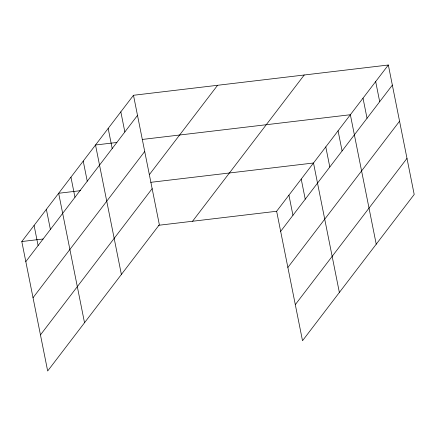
<?xml version="1.0" encoding="UTF-8"?>
<svg xmlns="http://www.w3.org/2000/svg" width="436" height="436" viewBox="0 0 436 436"><rect width="100%" height="100%" fill="white"/><g stroke="black" fill="none" stroke-linecap="round" stroke-linejoin="round"><path stroke-width="0.65" d="M133.487 95.277L159.358 224.736L47.671 370.992L21.8 241.533L133.487 95.277L388.329 65.008L414.2 194.467L302.513 340.723L276.642 211.264L388.329 65.008M25.817 261.638L137.509 115.382M33.027 297.728L144.719 151.466M149.308 174.7L217.586 85.287M40.455 334.908L152.148 188.646M192.543 221.254L304.235 74.997M280.659 231.369L392.351 85.113M287.869 267.459L399.561 121.197M295.297 304.639L406.99 158.382M116.875 142.468L95.517 145.003L121.382 274.462M142.234 139.455L350.359 114.733L376.224 244.193M80.682 190.652L58.658 193.268L84.524 322.727M150.752 182.33L313.5 162.999L339.366 292.458M21.8 241.533L43.159 238.999M158.551 225.292L276.642 211.264M375.674 81.581L379.691 101.692M363.014 98.16L367.03 118.265M338.069 130.822L342.091 150.927M325.785 146.91L329.801 167.015M301.216 179.087L305.233 199.192M288.926 195.175L292.943 215.28M120.832 111.85L124.849 131.955M108.172 128.429L112.188 148.534M83.227 161.091L87.249 181.196M70.943 177.18L74.959 197.285M46.374 209.356L50.391 229.461M34.084 225.445L38.101 245.55"/></g></svg>
